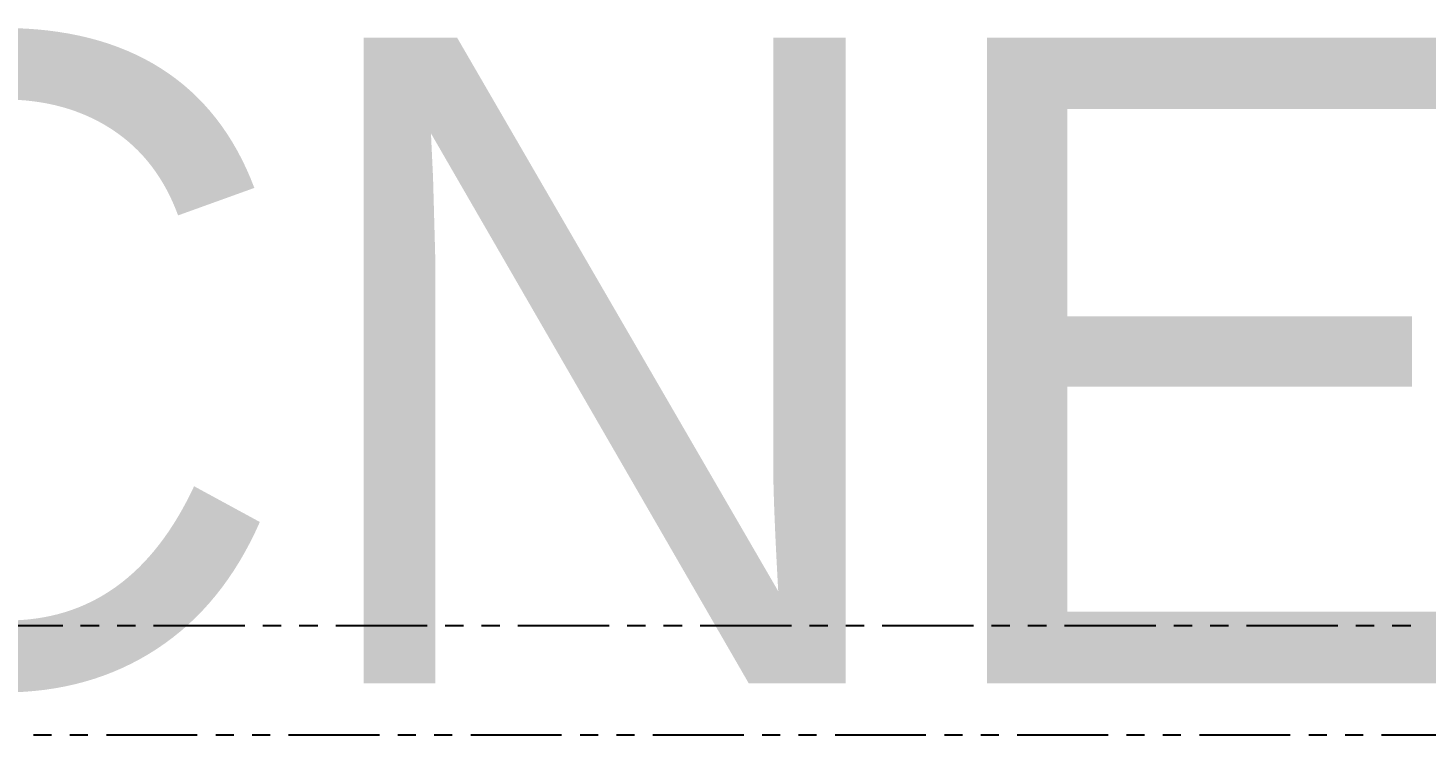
# Model space of a CAD drawing. Header units: feet. Extents: x -84 to 198, y -22 to 181.
# Drawn here: x 78.33 to 116.7, y 160.26 to 179.66 of the extents above; entities that cross this region are included whole.
import ezdxf
from ezdxf.enums import TextEntityAlignment as Align

# ---------------------------------------------------------------- set-up
doc = ezdxf.new("R2010")
doc.units = ezdxf.units.FT
doc.layers.add('A-LINEA', color=7, linetype='CONTINUOUS')
doc.layers.add('A-TEXTO-PDF', color=3, linetype='CONTINUOUS')

msp = doc.modelspace()

# ---------------------------------------------------------------- linework, layer by layer
at = {"layer": 'A-LINEA'}
for p, q in [((79.28, 163.2578), (76.7733, 163.2578)), ((80.28, 163.2578), (79.7733, 163.2578)), ((81.28, 163.2578), (80.7733, 163.2578)), ((84.28, 163.2578), (81.7733, 163.2578)), ((85.28, 163.2578), (84.7733, 163.2578)), ((86.28, 163.2578), (85.7733, 163.2578)), ((89.28, 163.2578), (86.7733, 163.2578)), ((90.28, 163.2578), (89.7733, 163.2578)), ((91.28, 163.2578), (90.7733, 163.2578)), ((94.28, 163.2578), (91.7733, 163.2578)), ((95.28, 163.2578), (94.7733, 163.2578)), ((96.28, 163.2578), (95.7733, 163.2578)), ((99.28, 163.2578), (96.7733, 163.2578)), ((100.28, 163.2578), (99.7733, 163.2578)), ((101.28, 163.2578), (100.7733, 163.2578)), ((104.28, 163.2578), (101.7733, 163.2578)), ((105.28, 163.2578), (104.7733, 163.2578)), ((106.28, 163.2578), (105.7733, 163.2578)), ((109.28, 163.2578), (106.7733, 163.2578)), ((110.28, 163.2578), (109.7733, 163.2578)), ((111.28, 163.2578), (110.7733, 163.2578)), ((114.28, 163.2578), (111.7733, 163.2578)), ((115.28, 163.2578), (114.7733, 163.2578)), ((116.28, 163.2578), (115.7733, 163.2578)), ((78.9733, 160.2578), (78.48, 160.2578)), ((79.9733, 160.2578), (79.48, 160.2578)), ((82.9733, 160.2578), (80.48, 160.2578)), ((83.9733, 160.2578), (83.48, 160.2578)), ((84.9733, 160.2578), (84.48, 160.2578)), ((87.9733, 160.2578), (85.48, 160.2578)), ((88.9733, 160.2578), (88.48, 160.2578)), ((89.9733, 160.2578), (89.48, 160.2578)), ((92.9733, 160.2578), (90.48, 160.2578)), ((93.9733, 160.2578), (93.48, 160.2578)), ((94.9733, 160.2578), (94.48, 160.2578)), ((97.9733, 160.2578), (95.48, 160.2578)), ((98.9733, 160.2578), (98.48, 160.2578)), ((99.9733, 160.2578), (99.48, 160.2578)), ((102.9733, 160.2578), (100.48, 160.2578)), ((103.9733, 160.2578), (103.48, 160.2578)), ((104.9733, 160.2578), (104.48, 160.2578)), ((107.9733, 160.2578), (105.48, 160.2578)), ((108.9733, 160.2578), (108.48, 160.2578)), ((109.9733, 160.2578), (109.48, 160.2578)), ((112.9733, 160.2578), (110.48, 160.2578)), ((113.9733, 160.2578), (113.48, 160.2578)), ((114.9733, 160.2578), (114.48, 160.2578)), ((117.9733, 160.2578), (115.48, 160.2578))]:
    msp.add_line(p, q, dxfattribs=at)

# ---------------------------------------------------------------- texts
at = {"layer": 'A-TEXTO-PDF'}
msp.add_text('TNEMHCAORCNE', height=17.716, dxfattribs=at).set_placement((17.1598, 161.6769), align=Align.CENTER)

doc.saveas('drawing.dxf')
